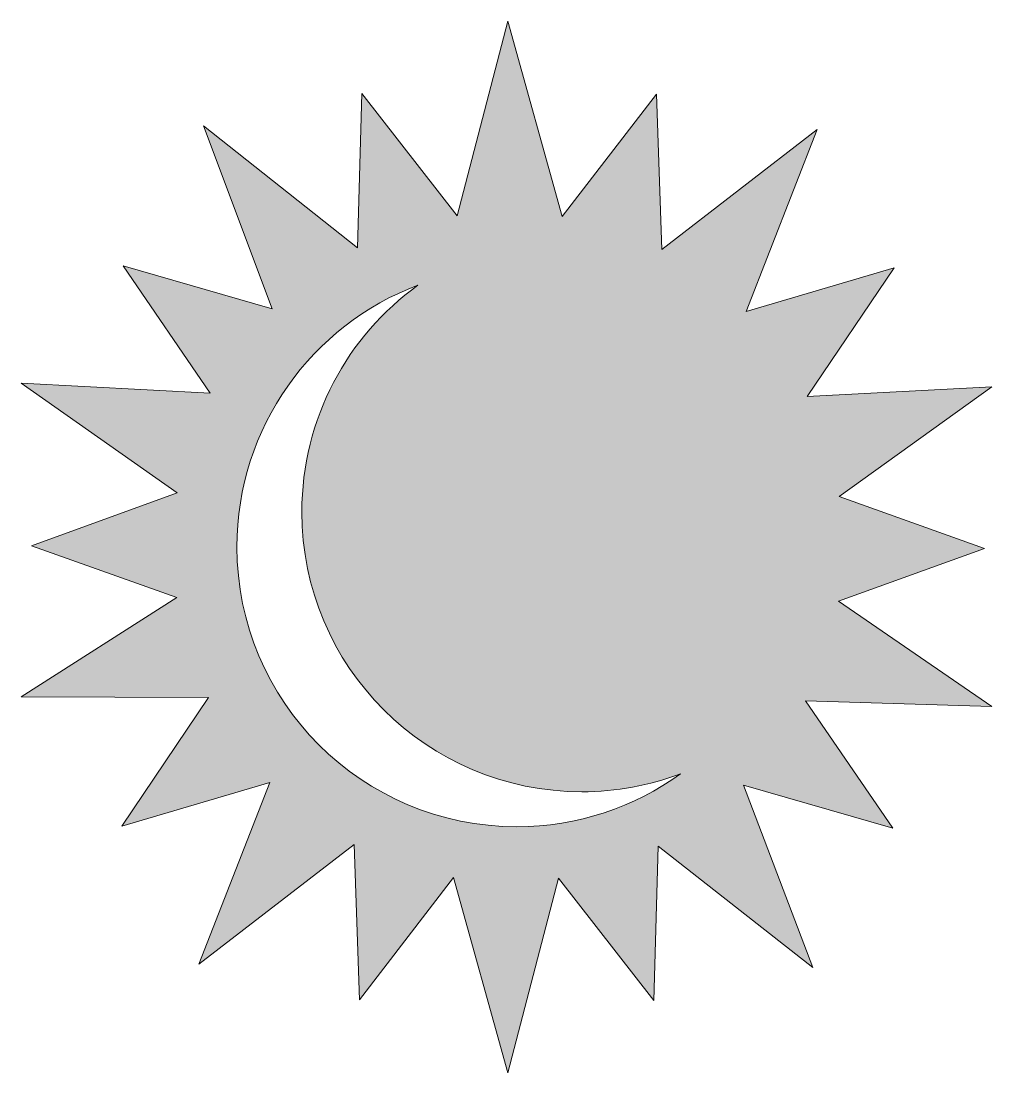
# Model space of a CAD drawing. Header units: inches. Extents: x 0 to 94, y 0 to 102.
import ezdxf

# ---------------------------------------------------------------- set-up
doc = ezdxf.new("R2010")
doc.units = ezdxf.units.IN
doc.header["$MEASUREMENT"] = 0
doc.layers.add('Layer 1', color=7, linetype='Continuous')

msp = doc.modelspace()

# ---------------------------------------------------------------- hatches: boundary and pattern name
at = {"layer": 'Layer 1', "true_color": 0xf05a28}
h = msp.add_hatch(color=20, dxfattribs=at)
h.dxf.hatch_style = 2
h.paths.add_polyline_path([(78.96, 45.56), (93.05, 50.67), (79.01, 55.68), (93.78, 66.27), (75.94, 65.33), (84.33, 77.75), (70.04, 73.55), (76.88, 91.12), (61.88, 79.55), (61.37, 94.53), (52.27, 82.73), (47.03, 101.6), (42.14, 82.79), (32.92, 94.61), (32.5, 79.71), (17.63, 91.48), (24.27, 73.81), (9.87, 77.95), (18.28, 65.65), (0, 66.62), (15.09, 56.04), (1, 50.92), (15.04, 45.92), (0, 36.32), (18.11, 36.27), (9.72, 23.85), (24.02, 28.05), (17.18, 10.51), (32.17, 22.05), (32.69, 7.07), (41.78, 18.87), (47.03, 0), (51.91, 18.81), (61.13, 6.99), (61.55, 21.89), (76.48, 10.2), (69.78, 27.79), (84.19, 23.65), (75.78, 35.95), (93.78, 35.39)])
edge = h.paths.add_edge_path()
edge.add_spline(control_points=[(47.88, 23.78), (32.95, 23.78), (20.85, 35.88), (20.85, 50.8), (20.85, 62.37), (28.11, 72.23), (38.33, 76.09), (31.54, 71.18), (27.12, 63.2), (27.12, 54.18), (27.12, 39.26), (39.22, 27.16), (54.15, 27.16), (57.51, 27.16), (60.73, 27.78), (63.7, 28.9), (59.25, 25.68), (53.79, 23.78), (47.88, 23.78)], knot_values=[0, 0, 0, 0, 1, 1, 1, 2, 2, 2, 3, 3, 3, 4, 4, 4, 5, 5, 5, 6, 6, 6, 6], degree=3, periodic=1)

# ---------------------------------------------------------------- linework, layer by layer
at = {"layer": 'Layer 1', "lineweight": 0}
msp.add_lwpolyline([(78.96, 45.56), (93.05, 50.67), (79.01, 55.68), (93.78, 66.27), (75.94, 65.33), (84.33, 77.75), (70.04, 73.55), (76.88, 91.12), (61.88, 79.55), (61.37, 94.53), (52.27, 82.73), (47.03, 101.6), (42.14, 82.79), (32.92, 94.61), (32.5, 79.71), (17.63, 91.48), (24.27, 73.81), (9.87, 77.95), (18.28, 65.65), (0, 66.62), (15.09, 56.04), (1, 50.92), (15.04, 45.92), (0, 36.32), (18.11, 36.27), (9.72, 23.85), (24.02, 28.05), (17.18, 10.51), (32.17, 22.05), (32.69, 7.07), (41.78, 18.87), (47.03, 0), (51.91, 18.81), (61.13, 6.99), (61.55, 21.89), (76.48, 10.2), (69.78, 27.79), (84.19, 23.65), (75.78, 35.95), (93.78, 35.39), (78.96, 45.56)], dxfattribs=at)
msp.add_open_spline([(47.88, 23.78), (32.95, 23.78), (20.85, 35.88), (20.85, 50.8), (20.85, 62.37), (28.11, 72.23), (38.33, 76.09), (31.54, 71.18), (27.12, 63.2), (27.12, 54.18), (27.12, 39.26), (39.22, 27.16), (54.15, 27.16), (57.51, 27.16), (60.73, 27.78), (63.7, 28.9), (59.25, 25.68), (53.79, 23.78), (47.88, 23.78)], degree=3, knots=[0, 0, 0, 0, 1, 1, 1, 2, 2, 2, 3, 3, 3, 4, 4, 4, 5, 5, 5, 6, 6, 6, 6], dxfattribs=at)

doc.saveas('drawing.dxf')
